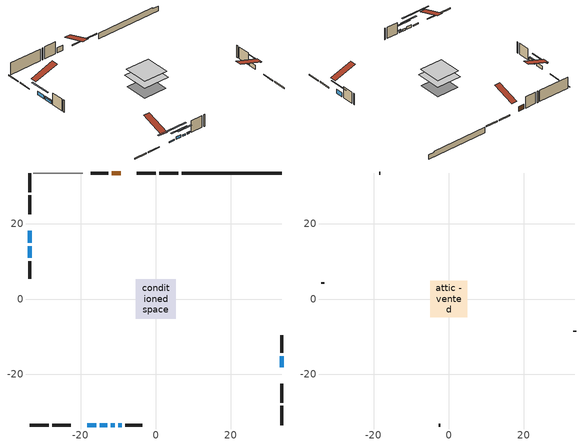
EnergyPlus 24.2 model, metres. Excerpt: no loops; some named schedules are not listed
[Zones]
conditioned space
 floor adiabatic (AdiabaticFloorConstruction): -5.29,-5.29 -5.29,5.29 5.29,5.29 5.29,-5.29 z3
 floor foundation (Slab1 construction): -4.74,-4.74 -4.74,4.74 4.74,4.74 4.74,-4.74 z-1.69
 wall outside (RimJoist1 construction): 5.98,33.53 0.93,33.53 / -33.53,-33.53 -28.48,-33.53 / -33.53,33.53 -33.53,28.48 / 33.53,-33.53 33.53,-28.48 z0.56:0.86
 wall outside (RimJoist2 construction): 0,33.53 -4.99,33.53 / -27.55,-33.53 -22.56,-33.53 / -33.53,27.55 -33.53,22.56 / 33.53,-27.55 33.53,-22.56 z0.56:0.86
 wall outside (AdiabaticWallConstruction 1): -9.36,33.53 -11.7,33.53 z0.56:2.59
 wall outside (AdiabaticWallConstruction): 33.53,-18.19 33.53,-15.24 z0.56:2.21; -18.19,-33.53 -15.83,-33.53 z0.56:0.97; -14.9,-33.53 -12.87,-33.53 z0.56:1.58; -11.95,-33.53 -10.95,-33.53 z0.56:1.25; -33.53,18.19 -33.53,14.99 z0.56:1.91; -10.03,-33.53 -9.11,-33.53 z0.56:1.17; -33.53,14.06 -33.53,10.96 z0.56:1.8
 wall outside (Wall1 construction): -12.63,33.53 -17.28,33.53 / -8.18,-33.53 -3.53,-33.53 / -33.53,10.04 -33.53,5.39 / 33.53,-14.31 33.53,-9.66 z0.56:5.44
 wall foundation (FoundationWall1 construction): 6.91,33.53,-1.69 6.91,33.53,0.56 30.87,33.53,0.56 30.87,33.53,0.2 33.53,33.53,0.2 33.53,33.53,-1.69
 wall adiabatic (Wall4 construction): -19.48,33.53 -32.6,33.53 z0.56:5.44
 window (WindowConstruction): 33.53,-18.19 33.53,-15.24 z0.56:2.21
 window (WindowConstruction 6): -18.19,-33.53 -15.83,-33.53 z0.56:0.97
 window (WindowConstruction 1): -14.9,-33.53 -12.87,-33.53 z0.56:1.57
 window (WindowConstruction 2): -11.94,-33.53 -10.95,-33.53 z0.56:1.25
 window (WindowConstruction 3): -33.53,18.19 -33.53,14.99 z0.56:1.91
 window (WindowConstruction 4): -10.02,-33.53 -9.11,-33.53 z0.56:1.17
 window (WindowConstruction 5): -33.53,14.06 -33.53,10.96 z0.56:1.8
 door (Door): -9.36,33.53 -11.7,33.53 z0.56:2.59
 ceiling adiabatic (AdiabaticFloorConstruction): 5.29,-5.29 5.29,5.29 -5.29,5.29 -5.29,-5.29 z3
attic - vented
 floor to conditioned space (Floor1 construction Reversed): -4.88,-4.88 -4.88,4.88 4.88,4.88 4.88,-4.88 z5.44
 wall outside (Wall3 construction): -18.21,33.53 -18.55,33.53 / -2.6,-33.53 -2.26,-33.53 / -33.53,4.46 -33.53,4.12 / 33.53,-8.73 33.53,-8.4 z0.56:5.44
 roof outside (Roof1 construction): -8.43,33.53,5.44 -8.43,24.02,8.61 -5.92,24.02,8.61 -5.92,33.53,5.44; -19.12,-33.53,5.44 -19.12,-24.02,8.61 -21.63,-24.02,8.61 -21.63,-33.53,5.44; -33.53,19.12,5.44 -24.02,19.12,8.61 -24.02,21.63,8.61 -33.53,21.63,5.44; 33.53,-19.12,5.44 24.02,-19.12,8.61 24.02,-21.63,8.61 33.53,-21.63,5.44
shading: 33.53,-12.69 33.53,-20.74 33.94,-20.74 33.94,-12.69 z4.76; -10.82,-33.53 -23.2,-33.53 -23.2,-33.94 -10.82,-33.94 z5.98; -10.32,-33.53 -17.45,-33.53 -17.45,-33.94 -10.32,-33.94 z4.13; -8.4,-33.53 -14.5,-33.53 -14.5,-33.94 -8.4,-33.94 z3.8; -33.53,12.44 -33.53,20.74 -33.94,20.74 -33.94,12.44 z4.46; -8.91,-33.53 -10.23,-33.53 -10.23,-33.94 -8.91,-33.94 z1.37; -33.53,10.76 -33.53,14.26 -33.94,14.26 -33.94,10.76 z2
[Building]
Building 1: Terrain=Suburbs
[Site:Location]
Toronto Intl AP_ON: Latitude {deg}=43.68; Longitude {deg}=-79.63; Time Zone {hr}=-5; Elevation {m}=173; Keep Site Location Information=Yes
[Site:GroundTemperature:Shallow]
4.59119, 2.66285, 2.50842, 3.42352, 7.09712, 10.7536, 13.9236, 15.9317, 16.1023, 14.4691, 11.3799, 7.83558
[Site:WaterMainsTemperature]
Calculation Method=Schedule; Temperature Schedule=mains temperature schedule
[Material] Roughness=Rough; Thermal Absorptance=0.9
Name | Thickness {m} | Conductivity {W/m-K} | Density {kg/m3} | Specific Heat {J/kg-K} | Solar Absorptance | Visible Absorptance
asphalt or fiberglass shingles | 0.00635 | 0.162714 | 1121.4 | 1465.45 | 0.4 | 0.4
ceiling loosefill ins | 0.169333 | 0.0480833 | 16.02 | 1046.75 | 0.7 | 0.7
ceiling stud and cavity | 0.1397 | 0.149975 | 65.682 | 1177.47 | 0.7 | 0.7
concrete 4.0 in. | 0.1016 | 1.803125 | 2242.8 | 837.4 | 0.7 | 0.7
concrete 8.0 in. | 0.2032 | 1.803125 | 2242.8 | 837.4 | 0.7 | 0.7
door material | 0.04445 | 0.188738 | 512.64 | 1214.23 | 0.7 | 0.7
exterior vertical ins | 0.0681182 | 0.029427 | 32.04 | 1214.23 | 0.7 | 0.7
floor covering | 0.0127 | 0.0433444 | 54.468 | 1339.84 | 0.6 | 0.6
floor rigid ins; wall rigid ins | 0.512978 | 0.029427 | 32.04 | 1214.23 | 0.7 | 0.7
floor stud and cavity | 0.1397 | 1.75129 | 37.0049 | 1207.88 | 0.7 | 0.7
furniture material conditioned space 1 | 0.1524 | 0.115458 | 640.8 | 1214.23 | 0.6 | 0.6
gypsum board | 0.0127 | 0.160291 | 801 | 837.4 | 0.6 | 0.6
gypsum board 1 | 0.0127 | 0.160291 | 801 | 837.4 | 0.7 | 0.7
osb sheathing 0.5 in. | 0.0127 | 0.115458 | 512.64 | 1214.23 | 0.7 | 0.7
osb sheathing 0.5 in. 1 | 0.0127 | 0.115458 | 512.64 | 1214.23 | 0.4 | 0.4
osb sheathing 0.75 in. | 0.01905 | 0.115458 | 512.64 | 1214.23 | 0.7 | 0.7
osb sheathing 2.0 in. | 0.0508 | 0.115458 | 512.64 | 1214.23 | 0.7 | 0.7
rim joist stud and cavity | 0.0508 | 0.0452492 | 125.044 | 1163.47 | 0.6 | 0.6
rim joist stud and cavity 1 | 0.0508 | 0.0499498 | 125.044 | 1163.47 | 0.6 | 0.6
wall stud and cavity | 0.1397 | 0.110193 | 139.0536 | 1170.24 | 0.7 | 0.7
wall stud and cavity 1 | 0.0889 | 6.9971 | 50.32683 | 1063.81 | 0.6 | 0.6
wall stud and cavity 2 | 0.1397 | 0.097642 | 139.0536 | 1170.24 | 0.7 | 0.7
wall stud and cavity 3 | 0.0889 | 0.380278 | 52.3479 | 1209.89 | 0.7 | 0.7
wall stud and cavity 4 | 0.0889 | 0.391764 | 83.0341 | 1211.67 | 0.7 | 0.7
wood siding | 0.0254 | 0.102417 | 544.68 | 1172.36 | 0.4 | 0.4
wood siding 1 | 0.00254 | 0.102417 | 544.68 | 1172.36 | 0.4 | 0.4
wood siding 2; wood siding 3; wood siding 4 | 0.0254 | 0.102417 | 544.68 | 1172.36 | 0.7 | 0.7
[WindowMaterial:SimpleGlazingSystem]
Name | U-Factor {W/m2-K} | Solar Heat Gain Coefficient
WindowMaterial | 3.29438 | 0.7
WindowMaterial 1 | 3.30346 | 0.65
WindowMaterial 2 | 3.30573 | 0.62
WindowMaterial 3 | 3.298918 | 0.68
WindowMaterial 4 | 3.30687 | 0.61
WindowMaterial 5 | 3.30005 | 0.68
WindowMaterial 6 | 3.30687 | 0.55
[Construction]
AdiabaticFloorConstruction: floor stud and cavity, floor rigid ins, osb sheathing 0.75 in., floor covering
AdiabaticWallConstruction: wood siding 3, wall rigid ins, wall stud and cavity 3, gypsum board
AdiabaticWallConstruction 1: wood siding 4, wall rigid ins, wall stud and cavity 3, gypsum board
Door: door material
Floor1 construction Reversed: gypsum board, ceiling stud and cavity, ceiling loosefill ins
FoundationWall1 construction: concrete 8.0 in., gypsum board 1
furniture construction conditioned space 1: furniture material conditioned space 1
PartitionWallConstruction: gypsum board, wall stud and cavity 4, gypsum board
RimJoist1 construction: wood siding 2, osb sheathing 2.0 in., rim joist stud and cavity
RimJoist2 construction: wood siding 2, osb sheathing 2.0 in., rim joist stud and cavity 1
Roof1 construction: asphalt or fiberglass shingles
Slab1 construction: concrete 4.0 in.
Wall1 construction: wood siding, osb sheathing 0.5 in., wall stud and cavity, gypsum board
Wall3 construction: wood siding 1, wall stud and cavity 1
Wall4 construction: osb sheathing 0.5 in. 1, wall stud and cavity 2, gypsum board
WindowConstruction: WindowMaterial
WindowConstruction 1: WindowMaterial 1
WindowConstruction 2: WindowMaterial 2
WindowConstruction 3: WindowMaterial 3
WindowConstruction 4: WindowMaterial 4
WindowConstruction 5: WindowMaterial 5
WindowConstruction 6: WindowMaterial 6
[Zone] Multiplier=1; Part of Total Floor Area=Yes
Name | Volume {m3}
attic - vented | 49.0793
conditioned space | 588.9
[Space]
Name | Zone | Volume {m3}
attic - vented 1 | attic - vented | 49.0793
conditioned space 1 | conditioned space | 588.9
[ZoneInfiltration:EffectiveLeakageArea]
infil attic - vented 1: Zone or Space=attic - vented 1; Schedule=Always On Discrete; Effective Air Leakage Area {cm2}=3945.93; Stack Coefficient=0.000559592; Wind Coefficient=1.59829e-05
[ZoneMixing]
whole house fan mix: Zone or Space=attic - vented; Schedule=Always On Continuous; Design Flow Rate Calculation Method=Flow/Zone; Design Flow Rate {m3/s}=0; Source Zone or Space=conditioned space
[SurfaceProperty:ExposedFoundationPerimeter]
Slab1: Exposed Perimeter Calculation Method=TotalExposedPerimeter; Total Exposed Perimeter {m}=26.621
[InternalMass] Zone or ZoneList=conditioned space; Space or SpaceList=conditioned space 1
Name | Construction | Surface Area {m2}
furniture mass conditioned space 1 | furniture construction conditioned space 1 | 80.7201
partition wall mass | PartitionWallConstruction | 201.8
[Lights]
interior lighting: Zone or ZoneList or Space or SpaceList=conditioned space 1; Schedule=interior lighting schedule; Design Level Calculation Method=LightingLevel; Lighting Level {W}=343.2; Return Air Fraction=0; Fraction Radiant=0.6; Fraction Visible=0.2; Fraction Replaceable=1
[People]
occupants: Zone or ZoneList or Space or SpaceList=conditioned space 1; Number of People Schedule=occupants schedule; Number of People Calculation Method=People; Number of People=3; Fraction Radiant=0.314171; Sensible Heat Fraction=0.56303; Activity Level Schedule=occupants activity schedule; Carbon Dioxide Generation Rate {m3/s-W}=0; Enable ASHRAE 55 Comfort Warnings=No; Mean Radiant Temperature Calculation Type=EnclosureAveraged
[ElectricEquipment] Zone or ZoneList or Space or SpaceList=conditioned space 1; Design Level Calculation Method=EquipmentLevel
Name | Schedule | Design Level {W} | Fraction Latent | Fraction Radiant | Fraction Lost
clothes dryer | clothes dryer schedule | 140.772 | 0.015 | 0.081 | 0.85
clothes washer | clothes washer schedule | 32.1985 | 0.03 | 0.162 | 0.7
cooking range | cooking range schedule | 208.969 | 0.08 | 0.432 | 0.2
dishwasher | dishwasher schedule | 66.8632 | 0.3 | 0.18 | 0.4
fridge | fridge schedule | 72.9452 | 0 | 0.6 | 0
mech vent house fan | mech vent house fan schedule | 0 | 0 | 0 | 1
mech vent house fan cfis | mech vent house fan cfis schedule | 0 | 0 | 0 | 0
misc plug loads | misc plug loads schedule | 494.7 | 0.045 | 0.513 | 0.1
whole house fan | Always On Discrete | 0 | 0 | 0 | 1
[OtherEquipment] Zone or ZoneList or Space or SpaceList=conditioned space 1; Design Level Calculation Method=EquipmentLevel
Name | Fuel Type | Schedule | Design Level {W} | Fraction Latent | Fraction Radiant | Fraction Lost
clothes dryer 1 | Electricity | clothes dryer schedule | 0 | 0.015 | 0.081 | 0.85
cooking range 1 | Electricity | cooking range schedule | 0 | 0.08 | 0.432 | 0.2
general water use latent | None | general water use schedule | 59.3978 | 1 | 0 | 0
general water use sensible | None | general water use schedule | -58.539 | 0 | 0.6 | 0
mech vent house fan latent load | None | Always On Discrete | 0 | 1 | 0 | 0
mech vent house fan sensible load | None | Always On Discrete | 0 | 0 | 0 | 0
water heater energy adjustment1 | NaturalGas | Always On Discrete | 0.01 | 0 | 0 | 1
[ZoneInfiltration:DesignFlowRate] Zone or ZoneList or Space or SpaceList=conditioned space 1; Schedule=Always On Discrete; Design Flow Rate Calculation Method=Flow/Zone; Design Flow Rate {m3/s}=0
infil flow; natural vent flow; whole house fan flow
[AvailabilityManager:Scheduled]
central ac and furnace airloop Availability Manager: Schedule=Always On Discrete
[Foundation:Kiva]
Foundation Kiva 1: Initial Indoor Air Temperature {C}=18; Wall Height Above Grade {m}=0.560009; Wall Depth Below Slab {m}=0.2032; Custom Block Material Name 1=exterior vertical ins; Custom Block Depth 1 {m}=2.25; Custom Block X Position 1 {m}=0.2159; Custom Block Z Position 1 {m}=0
[Foundation:Kiva:Settings]
Soil Conductivity {W/m-K}=0.849921; Soil Density {kg/m3}=1842.3; Soil Specific Heat {J/kg-K}=418.7; Ground Solar Absorptivity=0.9; Ground Thermal Absorptivity=0.9; Ground Surface Roughness {m}=0.03; Far-Field Width {m}=40; Deep-Ground Boundary Condition=ZeroFlux; Deep-Ground Depth {m}=40; Minimum Cell Dimension {m}=0.2; Maximum Cell Growth Coefficient=3; Simulation Timestep=Timestep
[Exterior:Lights]
exterior lighting: Schedule=exterior lighting schedule; Design Level {W}=75.6
[EnergyManagementSystem:GlobalVariable]
central_ac_and_furnace_airloop_Fan_RTF
infil_program_Qfan
infil_program_Qinf
natural_vent_program_Qnv
natural_vent_program_Qwhf
[EnergyManagementSystem:Sensor]
Name | Output:Variable or Output:Meter Index Key | Output:Variable or Output:Meter
airflow_gain | infil flow | Infiltration Sensible Heat Gain Energy
airflow_gain_1 | natural vent flow | Infiltration Sensible Heat Gain Energy
airflow_gain_2 | whole house fan flow | Infiltration Sensible Heat Gain Energy
airflow_loss | infil flow | Infiltration Sensible Heat Loss Energy
airflow_loss_1 | natural vent flow | Infiltration Sensible Heat Loss Energy
airflow_loss_2 | whole house fan flow | Infiltration Sensible Heat Loss Energy
clg_load_cond |  | Cooling:EnergyTransfer:Zone:CONDITIONED SPACE
clg_sp_s; clg_sp_s_1 | cooling setpoint | Schedule Value
clothes_dryer_exhaust_0_sch_s | clothes dryer exhaust 0 schedule | Schedule Value
cool_season | cooling season schedule | Schedule Value
htg_load_cond |  | Heating:EnergyTransfer:Zone:CONDITIONED SPACE
htg_sp_s; htg_sp_s_1 | heating setpoint | Schedule Value
ig_ee_conv | clothes dryer | Electric Equipment Convective Heating Energy
ig_ee_conv_2 | cooking range | Electric Equipment Convective Heating Energy
ig_ee_conv_4 | fridge | Electric Equipment Convective Heating Energy
ig_ee_conv_5 | misc plug loads | Electric Equipment Convective Heating Energy
ig_ee_conv_6 | whole house fan | Electric Equipment Convective Heating Energy
ig_ee_rad | clothes dryer | Electric Equipment Radiant Heating Energy
ig_ee_rad_2 | cooking range | Electric Equipment Radiant Heating Energy
ig_ee_rad_4 | fridge | Electric Equipment Radiant Heating Energy
ig_ee_rad_5 | misc plug loads | Electric Equipment Radiant Heating Energy
ig_ee_rad_6 | whole house fan | Electric Equipment Radiant Heating Energy
ig_lgt_conv | interior lighting | Lights Convective Heating Energy
ig_lgt_rad | interior lighting | Lights Radiant Heating Energy
ig_lgt_vis | interior lighting | Lights Visible Radiation Heating Energy
ig_oe_conv | clothes dryer 1 | Other Equipment Convective Heating Energy
ig_oe_conv_1 | cooking range 1 | Other Equipment Convective Heating Energy
ig_oe_conv_2 | general water use latent | Other Equipment Convective Heating Energy
ig_oe_conv_3 | general water use sensible | Other Equipment Convective Heating Energy
ig_oe_conv_4 | water heater energy adjustment1 | Other Equipment Convective Heating Energy
ig_oe_rad | clothes dryer 1 | Other Equipment Radiant Heating Energy
ig_oe_rad_1 | cooking range 1 | Other Equipment Radiant Heating Energy
ig_oe_rad_2 | general water use latent | Other Equipment Radiant Heating Energy
ig_oe_rad_3 | general water use sensible | Other Equipment Radiant Heating Energy
ig_oe_rad_4 | water heater energy adjustment1 | Other Equipment Radiant Heating Energy
ig_ppl_conv | occupants | People Convective Heating Energy
ig_ppl_rad | occupants | People Radiant Heating Energy
im_conv | furniture mass conditioned space 1 | Surface Inside Face Convection Heat Gain Energy
im_conv_1 | partition wall mass | Surface Inside Face Convection Heat Gain Energy
im_ig | furniture mass conditioned space 1 | Surface Inside Face Internal Gains Radiation Heat Gain Energy
im_ig_1 | partition wall mass | Surface Inside Face Internal Gains Radiation Heat Gain Energy
im_lgt | furniture mass conditioned space 1 | Surface Inside Face Lights Radiation Heat Gain Energy
im_lgt_1 | partition wall mass | Surface Inside Face Lights Radiation Heat Gain Energy
im_sol | furniture mass conditioned space 1 | Surface Inside Face Solar Radiation Heat Gain Energy
im_sol_1 | partition wall mass | Surface Inside Face Solar Radiation Heat Gain Energy
im_surf | furniture mass conditioned space 1 | Surface Inside Face Net Surface Thermal Radiation Heat Gain Energy
im_surf_1 | partition wall mass | Surface Inside Face Net Surface Thermal Radiation Heat Gain Energy
mv_conv | mech vent house fan | Electric Equipment Convective Heating Energy
mv_conv_1 | mech vent house fan cfis | Electric Equipment Convective Heating Energy
mv_conv_2 | mech vent house fan latent load | Other Equipment Convective Heating Energy
mv_conv_3 | mech vent house fan sensible load | Other Equipment Convective Heating Energy
mv_rad | mech vent house fan | Electric Equipment Radiant Heating Energy
mv_rad_1 | mech vent house fan cfis | Electric Equipment Radiant Heating Energy
mv_rad_2 | mech vent house fan latent load | Other Equipment Radiant Heating Energy
mv_rad_3 | mech vent house fan sensible load | Other Equipment Radiant Heating Energy
natural_vent_s | natural vent schedule | Schedule Value
out_pb_s |  | Site Outdoor Air Barometric Pressure
out_wt_s |  | Site Outdoor Air Humidity Ratio
site_vw_s |  | Site Wind Speed
ss_back_out | Window1 | Surface Window Shortwave from Zone Back Out Window Heat Transfer Rate
ss_back_out_1 | Window10 | Surface Window Shortwave from Zone Back Out Window Heat Transfer Rate
ss_back_out_2 | Window2 | Surface Window Shortwave from Zone Back Out Window Heat Transfer Rate
ss_back_out_3 | Window4 | Surface Window Shortwave from Zone Back Out Window Heat Transfer Rate
ss_back_out_4 | Window5 | Surface Window Shortwave from Zone Back Out Window Heat Transfer Rate
ss_back_out_5 | Window7 | Surface Window Shortwave from Zone Back Out Window Heat Transfer Rate
ss_back_out_6 | Window8 | Surface Window Shortwave from Zone Back Out Window Heat Transfer Rate
ss_conv | Door1 | Surface Inside Face Convection Heat Gain Energy
ss_conv_1 | Window1 | Surface Inside Face Convection Heat Gain Energy
ss_conv_2 | Window10 | Surface Inside Face Convection Heat Gain Energy
ss_conv_3 | Window2 | Surface Inside Face Convection Heat Gain Energy
ss_conv_4 | Window4 | Surface Inside Face Convection Heat Gain Energy
ss_conv_5 | Window5 | Surface Inside Face Convection Heat Gain Energy
ss_conv_6 | Window7 | Surface Inside Face Convection Heat Gain Energy
ss_conv_7 | Window8 | Surface Inside Face Convection Heat Gain Energy
ss_ig | Door1 | Surface Inside Face Internal Gains Radiation Heat Gain Energy
ss_ig_1 | Window1 | Surface Inside Face Internal Gains Radiation Heat Gain Energy
ss_ig_2 | Window10 | Surface Inside Face Internal Gains Radiation Heat Gain Energy
ss_ig_3 | Window2 | Surface Inside Face Internal Gains Radiation Heat Gain Energy
ss_ig_4 | Window4 | Surface Inside Face Internal Gains Radiation Heat Gain Energy
ss_ig_5 | Window5 | Surface Inside Face Internal Gains Radiation Heat Gain Energy
ss_ig_6 | Window7 | Surface Inside Face Internal Gains Radiation Heat Gain Energy
ss_ig_7 | Window8 | Surface Inside Face Internal Gains Radiation Heat Gain Energy
ss_lgt | Door1 | Surface Inside Face Lights Radiation Heat Gain Energy
ss_sol | Door1 | Surface Inside Face Solar Radiation Heat Gain Energy
ss_surf | Door1 | Surface Inside Face Net Surface Thermal Radiation Heat Gain Energy
ss_surf_1 | Window1 | Surface Inside Face Net Surface Thermal Radiation Heat Gain Energy
ss_surf_2 | Window10 | Surface Inside Face Net Surface Thermal Radiation Heat Gain Energy
ss_surf_3 | Window2 | Surface Inside Face Net Surface Thermal Radiation Heat Gain Energy
ss_surf_4 | Window4 | Surface Inside Face Net Surface Thermal Radiation Heat Gain Energy
ss_surf_5 | Window5 | Surface Inside Face Net Surface Thermal Radiation Heat Gain Energy
ss_surf_6 | Window7 | Surface Inside Face Net Surface Thermal Radiation Heat Gain Energy
ss_surf_7 | Window8 | Surface Inside Face Net Surface Thermal Radiation Heat Gain Energy
ss_trans_in | Window1 | Surface Window Transmitted Solar Radiation Rate
ss_trans_in_1 | Window10 | Surface Window Transmitted Solar Radiation Rate
ss_trans_in_2 | Window2 | Surface Window Transmitted Solar Radiation Rate
ss_trans_in_3 | Window4 | Surface Window Transmitted Solar Radiation Rate
ss_trans_in_4 | Window5 | Surface Window Transmitted Solar Radiation Rate
ss_trans_in_5 | Window7 | Surface Window Transmitted Solar Radiation Rate
ss_trans_in_6 | Window8 | Surface Window Transmitted Solar Radiation Rate
ss_trans_out | Window1 | Surface Inside Face Initial Transmitted Diffuse Transmitted Out Window Solar Radiation Rate
ss_trans_out_1 | Window10 | Surface Inside Face Initial Transmitted Diffuse Transmitted Out Window Solar Radiation Rate
ss_trans_out_2 | Window2 | Surface Inside Face Initial Transmitted Diffuse Transmitted Out Window Solar Radiation Rate
ss_trans_out_3 | Window4 | Surface Inside Face Initial Transmitted Diffuse Transmitted Out Window Solar Radiation Rate
ss_trans_out_4 | Window5 | Surface Inside Face Initial Transmitted Diffuse Transmitted Out Window Solar Radiation Rate
ss_trans_out_5 | Window7 | Surface Inside Face Initial Transmitted Diffuse Transmitted Out Window Solar Radiation Rate
ss_trans_out_6 | Window8 | Surface Inside Face Initial Transmitted Diffuse Transmitted Out Window Solar Radiation Rate
s_conv | Floor1 | Surface Inside Face Convection Heat Gain Energy
s_conv_1 | FoundationWall1 | Surface Inside Face Convection Heat Gain Energy
s_conv_10 | RimJoist2:270 | Surface Inside Face Convection Heat Gain Energy
s_conv_11 | RimJoist2:90 | Surface Inside Face Convection Heat Gain Energy
s_conv_12 | Slab1 | Surface Inside Face Convection Heat Gain Energy
s_conv_13 | Wall1:0 | Surface Inside Face Convection Heat Gain Energy
s_conv_14 | Wall1:180 | Surface Inside Face Convection Heat Gain Energy
s_conv_15 | Wall1:270 | Surface Inside Face Convection Heat Gain Energy
s_conv_16 | Wall1:90 | Surface Inside Face Convection Heat Gain Energy
s_conv_17 | Wall4 | Surface Inside Face Convection Heat Gain Energy
s_conv_2 | inferred conditioned ceiling | Surface Inside Face Convection Heat Gain Energy
s_conv_3 | inferred conditioned floor | Surface Inside Face Convection Heat Gain Energy
s_conv_4 | RimJoist1:0 | Surface Inside Face Convection Heat Gain Energy
s_conv_5 | RimJoist1:180 | Surface Inside Face Convection Heat Gain Energy
s_conv_6 | RimJoist1:270 | Surface Inside Face Convection Heat Gain Energy
s_conv_7 | RimJoist1:90 | Surface Inside Face Convection Heat Gain Energy
s_conv_8 | RimJoist2:0 | Surface Inside Face Convection Heat Gain Energy
s_conv_9 | RimJoist2:180 | Surface Inside Face Convection Heat Gain Energy
s_ig | Floor1 | Surface Inside Face Internal Gains Radiation Heat Gain Energy
s_ig_1 | FoundationWall1 | Surface Inside Face Internal Gains Radiation Heat Gain Energy
s_ig_10 | RimJoist2:270 | Surface Inside Face Internal Gains Radiation Heat Gain Energy
s_ig_11 | RimJoist2:90 | Surface Inside Face Internal Gains Radiation Heat Gain Energy
s_ig_12 | Slab1 | Surface Inside Face Internal Gains Radiation Heat Gain Energy
s_ig_13 | Wall1:0 | Surface Inside Face Internal Gains Radiation Heat Gain Energy
s_ig_14 | Wall1:180 | Surface Inside Face Internal Gains Radiation Heat Gain Energy
s_ig_15 | Wall1:270 | Surface Inside Face Internal Gains Radiation Heat Gain Energy
s_ig_16 | Wall1:90 | Surface Inside Face Internal Gains Radiation Heat Gain Energy
s_ig_17 | Wall4 | Surface Inside Face Internal Gains Radiation Heat Gain Energy
s_ig_2 | inferred conditioned ceiling | Surface Inside Face Internal Gains Radiation Heat Gain Energy
s_ig_3 | inferred conditioned floor | Surface Inside Face Internal Gains Radiation Heat Gain Energy
s_ig_4 | RimJoist1:0 | Surface Inside Face Internal Gains Radiation Heat Gain Energy
s_ig_5 | RimJoist1:180 | Surface Inside Face Internal Gains Radiation Heat Gain Energy
s_ig_6 | RimJoist1:270 | Surface Inside Face Internal Gains Radiation Heat Gain Energy
s_ig_7 | RimJoist1:90 | Surface Inside Face Internal Gains Radiation Heat Gain Energy
s_ig_8 | RimJoist2:0 | Surface Inside Face Internal Gains Radiation Heat Gain Energy
s_ig_9 | RimJoist2:180 | Surface Inside Face Internal Gains Radiation Heat Gain Energy
s_lgt | Floor1 | Surface Inside Face Lights Radiation Heat Gain Energy
s_lgt_1 | FoundationWall1 | Surface Inside Face Lights Radiation Heat Gain Energy
s_lgt_10 | RimJoist2:270 | Surface Inside Face Lights Radiation Heat Gain Energy
s_lgt_11 | RimJoist2:90 | Surface Inside Face Lights Radiation Heat Gain Energy
s_lgt_12 | Slab1 | Surface Inside Face Lights Radiation Heat Gain Energy
s_lgt_13 | Wall1:0 | Surface Inside Face Lights Radiation Heat Gain Energy
s_lgt_14 | Wall1:180 | Surface Inside Face Lights Radiation Heat Gain Energy
s_lgt_15 | Wall1:270 | Surface Inside Face Lights Radiation Heat Gain Energy
s_lgt_16 | Wall1:90 | Surface Inside Face Lights Radiation Heat Gain Energy
s_lgt_17 | Wall4 | Surface Inside Face Lights Radiation Heat Gain Energy
s_lgt_2 | inferred conditioned ceiling | Surface Inside Face Lights Radiation Heat Gain Energy
s_lgt_3 | inferred conditioned floor | Surface Inside Face Lights Radiation Heat Gain Energy
s_lgt_4 | RimJoist1:0 | Surface Inside Face Lights Radiation Heat Gain Energy
s_lgt_5 | RimJoist1:180 | Surface Inside Face Lights Radiation Heat Gain Energy
s_lgt_6 | RimJoist1:270 | Surface Inside Face Lights Radiation Heat Gain Energy
s_lgt_7 | RimJoist1:90 | Surface Inside Face Lights Radiation Heat Gain Energy
s_lgt_8 | RimJoist2:0 | Surface Inside Face Lights Radiation Heat Gain Energy
s_lgt_9 | RimJoist2:180 | Surface Inside Face Lights Radiation Heat Gain Energy
s_sol | Floor1 | Surface Inside Face Solar Radiation Heat Gain Energy
s_sol_1 | FoundationWall1 | Surface Inside Face Solar Radiation Heat Gain Energy
s_sol_10 | RimJoist2:270 | Surface Inside Face Solar Radiation Heat Gain Energy
s_sol_11 | RimJoist2:90 | Surface Inside Face Solar Radiation Heat Gain Energy
s_sol_12 | Slab1 | Surface Inside Face Solar Radiation Heat Gain Energy
s_sol_13 | Wall1:0 | Surface Inside Face Solar Radiation Heat Gain Energy
s_sol_14 | Wall1:180 | Surface Inside Face Solar Radiation Heat Gain Energy
s_sol_15 | Wall1:270 | Surface Inside Face Solar Radiation Heat Gain Energy
s_sol_16 | Wall1:90 | Surface Inside Face Solar Radiation Heat Gain Energy
s_sol_17 | Wall4 | Surface Inside Face Solar Radiation Heat Gain Energy
s_sol_2 | inferred conditioned ceiling | Surface Inside Face Solar Radiation Heat Gain Energy
s_sol_3 | inferred conditioned floor | Surface Inside Face Solar Radiation Heat Gain Energy
s_sol_4 | RimJoist1:0 | Surface Inside Face Solar Radiation Heat Gain Energy
